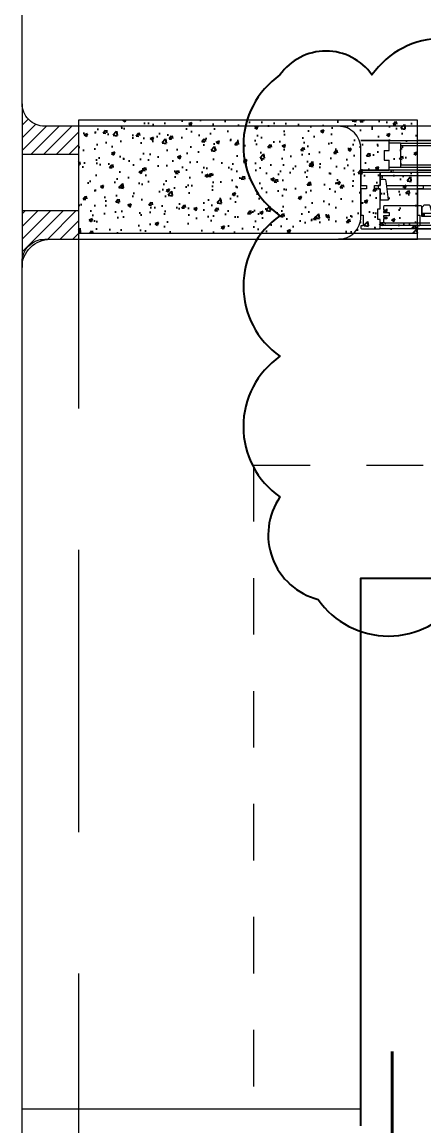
# Model space of a CAD drawing. Header units: metres. Extents: x -232 to 581, y 30 to 789.
# Drawn here: x 98.966 to 99.677, y 661.642 to 663.597 of the extents above; entities that cross this region are included whole.
import ezdxf

# ---------------------------------------------------------------- set-up
doc = ezdxf.new("R2010")
doc.units = ezdxf.units.M
doc.linetypes.add('DASHED', pattern=[0.75, 0.5, -0.25])
for name, color, linetype, lineweight in [('A-DOOR', 35, 'Continuous', 5), ('A-WALL', 250, 'Continuous', 20), ('baños', 140, 'Continuous', 0), ('Columnas', 7, 'Continuous', 18), ('MOB FIJOS', 251, 'Continuous', 0), ('PLF 01', 252, 'Continuous', 9), ('PROYECCION', 9, 'DASHED', 0), ('textos', 7, 'Continuous', 0)]:
    doc.layers.add(name, color=color, linetype=linetype, lineweight=lineweight)
doc.layers.add('HATCH', color=8, linetype='Continuous')
doc.layers.add('MOBILIARIOS', color=252, linetype='Continuous')
doc.layers.add('PISO', color=7, linetype='Continuous', lineweight=5, true_color=0xe6e6e6)
doc.styles.get("Standard").update_dxf_attribs({"font": 'arial.ttf'})

# ---------------------------------------------------------------- blocks, each defined once
blk = doc.blocks.new('Fenton Bead')
at = {"color": 7}
blk.add_lwpolyline([(2.1, 12.5, -0.341999), (0.2, 11), (0, 10.7), (0, 1), (1, 0), (18, 0), (18, 0.5), (14.7, 12.9, 0.339454), (13.2, 14), (4.1, 14, 0.341999)], format="xyb", close=True, dxfattribs=at)
blk = doc.blocks.new('27.11.2025 LN09 1ER NIVEL')
at = {"layer": 'A-DOOR', "color": 18, "true_color": 0x000000}
for p, q in [((177.6238, 97.2441), (176.3438, 97.2441)), ((176.4538, 97.214), (176.4338, 97.214)), ((176.4538, 97.214), (176.4538, 97.1711)), ((176.4538, 97.214), (176.9588, 97.214)), ((176.4538, 97.2101), (176.9388, 97.2101)), ((176.4538, 97.2101), (176.4538, 97.175)), ((176.4163, 97.1623), (176.3838, 97.1623)), ((176.3838, 97.1623), (176.3838, 97.1393)), ((177.5838, 97.1623), (176.3838, 97.1623)), ((176.4178, 97.1608), (176.4163, 97.1623)), ((176.4178, 97.1393), (176.4178, 97.1608)), ((176.4178, 97.1608), (176.4178, 97.1393)), ((176.4538, 97.1711), (176.4338, 97.1711)), ((176.9388, 97.175), (176.4538, 97.175)), ((176.9588, 97.1711), (176.4538, 97.1711)), ((176.3838, 97.1393), (176.3938, 97.1393)), ((176.3938, 97.1393), (176.3938, 97.1333)), ((176.4078, 97.1333), (176.4078, 97.1393)), ((176.4078, 97.1393), (176.4178, 97.1393)), ((176.4178, 97.1393), (176.4143, 97.1393)), ((176.4143, 97.1393), (176.4143, 97.1333)), ((177.5498, 97.1563), (176.4178, 97.1563)), ((176.4255, 97.1498), (176.4178, 97.1498)), ((176.4328, 97.1138), (176.4285, 97.147)), ((176.4295, 97.1393), (176.938, 97.1393)), ((176.3938, 97.1333), (176.3838, 97.1333)), ((176.3838, 97.1333), (176.3838, 97.0868)), ((176.4178, 97.1333), (176.4078, 97.1333)), ((176.4143, 97.1333), (176.4178, 97.1333)), ((176.4178, 97.0978), (176.4178, 97.1333)), ((176.4178, 97.1333), (176.4178, 97.1138)), ((176.4302, 97.1333), (176.9373, 97.1333)), ((176.4178, 97.1138), (176.4328, 97.1138)), ((176.4253, 97.1033), (176.4238, 97.1018)), ((176.4238, 97.1018), (176.4238, 97.096)), ((176.4903, 97.1033), (176.4253, 97.1033)), ((176.4918, 97.1018), (176.4903, 97.1033)), ((176.4918, 97.0843), (176.4918, 97.1018)), ((176.3838, 97.0868), (176.3878, 97.0868)), ((176.3878, 97.0868), (176.3878, 97.0678)), ((176.4138, 97.0788), (176.4138, 97.0978)), ((176.4138, 97.0978), (176.4178, 97.0978)), ((176.4238, 97.096), (176.4298, 97.096)), ((176.4298, 97.0933), (176.4238, 97.0933)), ((176.4238, 97.0933), (176.4238, 97.0913)), ((176.4238, 97.0913), (176.4338, 97.0913)), ((176.4338, 97.0853), (176.4238, 97.0853)), ((176.4238, 97.0853), (176.4238, 97.083)), ((176.4238, 97.083), (176.4298, 97.083)), ((176.4298, 97.0803), (176.4238, 97.0803)), ((176.4238, 97.0803), (176.4238, 97.0748)), ((176.4298, 97.096), (176.4298, 97.0933)), ((176.4298, 97.083), (176.4298, 97.0803)), ((176.4338, 97.0913), (176.4338, 97.0853)), ((176.4918, 97.0873), (176.4968, 97.0873)), ((176.4918, 97.0873), (176.4968, 97.0873)), ((176.5093, 97.0843), (176.4918, 97.0843)), ((176.3878, 97.0678), (176.3838, 97.0678)), ((176.3838, 97.0678), (176.3838, 97.0638)), ((176.3838, 97.0638), (176.3853, 97.0623)), ((176.3853, 97.0623), (176.4163, 97.0623)), ((176.4178, 97.0788), (176.4138, 97.0788)), ((176.4163, 97.0623), (176.4178, 97.0638)), ((177.5513, 97.0623), (176.4163, 97.0623)), ((176.4178, 97.0638), (176.4178, 97.0788)), ((177.5498, 97.0683), (176.4178, 97.0683)), ((176.4238, 97.0748), (176.4253, 97.0733)), ((176.4253, 97.0733), (176.5059, 97.0733)), ((177.6238, 97.0441), (176.3438, 97.0441))]:
    blk.add_line(p, q, dxfattribs=at)
at = {"layer": 'A-DOOR', "color": 18, "true_color": 0x000000, "extrusion": (0, 0, -1)}
for p, q in [((176.3838, 97.219), (177.5838, 97.219)), ((176.4251, 97.2013), (176.4338, 97.2013)), ((176.4251, 97.2013), (176.4251, 97.1839)), ((176.4251, 97.1839), (176.4338, 97.1839)), ((177.5838, 97.1661), (176.3838, 97.1661))]:
    blk.add_line(p, q, dxfattribs=at)
for points in [[(-176.4338, 97.2013), (-176.4338, 97.219), (-176.3838, 97.219)], [(-176.3838, 97.1661), (-176.4338, 97.1661), (-176.4338, 97.1839)]]:
    blk.add_lwpolyline(points, dxfattribs=at)
at = {"layer": 'A-DOOR', "color": 18, "true_color": 0x000000}
blk.add_lwpolyline([(176.4918, 97.0873), (176.4968, 97.0873), (176.4968, 97.0873), (176.4918, 97.0873)], close=True, dxfattribs=at)
blk.add_arc((176.4255, 97.1468), 0.003, 4.2891, 90.0015, dxfattribs=at)
at = {"layer": 'A-WALL', "color": 18, "true_color": 0x000000}
blk.add_lwpolyline([(175.7838, 93.0441), (175.7838, 97.0041, -0.414214), (175.8238, 97.0441), (176.3438, 97.0441, 0.414214), (176.3838, 97.0841), (176.3838, 97.2041, 0.414214), (176.3438, 97.2441), (175.8238, 97.2441, -0.414214), (175.7838, 97.2841), (175.7838, 97.6041, 0.414214), (175.7438, 97.6441), (175.5338, 97.6441)], format="xyb", dxfattribs=at)
at = {"layer": 'MOB FIJOS', "color": 18, "true_color": 0x000000}
blk.add_line((175.7838, 95.5041), (176.3836, 95.5041), dxfattribs=at)
at = {"layer": 'MOBILIARIOS', "color": 18, "true_color": 0x000000}
blk.add_lwpolyline([(176.3836, 95.4741), (176.3836, 96.4441), (178.1836, 96.4441)], dxfattribs=at)
at = {"layer": 'PROYECCION', "color": 18, "linetype": 'DASHED', "ltscale": 0.1, "true_color": 0x000000}
for q in [(176.1938, 95.5041), (178.1838, 96.6441)]:
    blk.add_line((176.1938, 96.6441), q, dxfattribs=at)
at = {"layer": 'A-DOOR', "color": 18, "true_color": 0x000000, "xscale": 0.001000000023175567, "yscale": 0.001000000023175567, "zscale": 0.001000000023175567}
blk.add_blockref('Fenton Bead', (176.4918, 97.0903), dxfattribs=at)
blk = doc.blocks.new('20.03.2026 LN 09 PRIMER NIVEL ARQ')
at = {"layer": 'HATCH'}
h = blk.add_hatch(dxfattribs=at)
h.set_pattern_fill('AR-CONC', color=1, scale=0.00032)
h.set_pattern_definition([(50, (109.59505, -7.243447), (0.058299094, -0.005100507), [0.006096, -0.067056]), (355, (109.59505, -7.24345), (-0.011277895, 0.06113819), [0.0048768, -0.053644987]), (100.451445, (109.59991, -7.24387), (0.0470212, 0.05603768), [0.005180803, -0.056988878]), (46.1842, (109.59505, -7.22719), (0.086745293, -0.013453545), [0.009144, -0.100584]), (96.63556, (109.60228, -7.22831), (0.075969323, 0.07917636), [0.00777121, -0.085483395]), (351.18415, (109.59505, -7.22719), (0.07596932, 0.07917636), [0.00731519, -0.080467114]), (21, (109.60318, -7.231255), (0.048516605, -0.032724863), [0.006096, -0.067056]), (326, (109.60318, -7.231255), (0.01977665, 0.05894015), [0.0048768, -0.0536448]), (71.451445, (109.607223, -7.23398), (0.068293254, 0.026215286), [0.005180803, -0.05698878]), (37.5, (109.595052, -7.243447), (0.000988353, 0.0270576124), [0, -0.05299456, 0, -0.0544576, 0, -0.053848]), (7.5, (109.595052, -7.243447), (0.021382292, 0.032057784), [0, -0.03104896, 0, -0.05177536, 0, -0.0205232]), (327.5, (109.576927, -7.243447), (0.0433889905, -0.001833198), [0, -0.02032, 0, -0.0633984, 0, -0.0841248]), (317.5, (109.5688, -7.243447), (0.047401338, 0.008136477), [0, -0.026416, 0, -0.04210304, 0, -0.0597408])])
h.paths.add_polyline_path([(-4.736, -56.4822), (-4.736, -56.6822), (-4.136, -56.6822), (-4.136, -56.4822)])
at = {"layer": 'PLF 01'}
h = blk.add_hatch(dxfattribs=at)
h.set_pattern_fill('LINE', color=1, scale=0.005, angle=45)
h.set_pattern_definition([(45, (109.595052, -7.243447), (-0.0112253202, 0.0112253202), [])])
h.paths.add_polyline_path([(-4.736, -56.6932), (-4.736, -56.6432), (-4.836, -56.6432), (-4.836, -56.7432, -0.414214), (-4.786, -56.6932)])
h.paths.add_polyline_path([(-4.796, -56.4932, -0.414214), (-4.836, -56.4532), (-4.836, -56.5432), (-4.736, -56.5432), (-4.736, -56.4932)])
at = {"layer": 'A-DOOR', "color": 1}
for p, q in [((-2.996, -56.4932), (-4.136, -56.4932)), ((-4.1035, -56.575), (-4.136, -56.575)), ((-4.136, -56.575), (-4.136, -56.598)), ((-3.036, -56.575), (-4.136, -56.575)), ((-4.136, -56.598), (-4.126, -56.598)), ((-4.126, -56.598), (-4.126, -56.604)), ((-4.126, -56.604), (-4.136, -56.604)), ((-4.136, -56.604), (-4.136, -56.6505)), ((-4.136, -56.6505), (-4.132, -56.6505)), ((-4.132, -56.6505), (-4.132, -56.6695)), ((-4.132, -56.6695), (-4.136, -56.6695)), ((-4.136, -56.6695), (-4.136, -56.6735)), ((-4.136, -56.6735), (-4.1345, -56.675)), ((-4.1345, -56.675), (-4.1035, -56.675)), ((-2.996, -56.6932), (-4.176, -56.6932))]:
    blk.add_line(p, q, dxfattribs=at)
at = {"layer": 'A-DOOR', "color": 1, "extrusion": (0, 0, -1)}
for p, q in [((-4.136, -56.5182), (-3.036, -56.5182)), ((-3.036, -56.5712), (-4.136, -56.5712))]:
    blk.add_line(p, q, dxfattribs=at)
for points in [[(4.086, -56.536), (4.086, -56.5182), (4.136, -56.5182)], [(4.136, -56.5712), (4.086, -56.5712), (4.086, -56.5534)]]:
    blk.add_lwpolyline(points, dxfattribs=at)
at = {"layer": 'A-WALL', "color": 1}
for p, q in [((-4.836, -56.4532), (-4.836, -56.7432)), ((-4.736, -56.6822), (-4.736, -56.6932))]:
    blk.add_line(p, q, dxfattribs=at)
for points in [[(-4.836, -56.4532), (-4.836, -56.1332)], [(-4.736, -56.5432), (-4.836, -56.5432)], [(-4.736, -56.6432), (-4.836, -56.6432)], [(-4.736, -56.6932), (-4.136, -56.6932), (-4.136, -56.6822)], [(-4.836, -60.9632), (-4.836, -56.7432)]]:
    blk.add_lwpolyline(points, dxfattribs=at)
for points in [[(-4.736, -56.4932), (-4.796, -56.4932, -0.414214), (-4.836, -56.4532)], [(-4.836, -56.7432, -0.414214), (-4.786, -56.6932), (-4.736, -56.6932)]]:
    blk.add_lwpolyline(points, format="xyb", dxfattribs=at)
at = {"layer": 'Columnas', "color": 1}
blk.add_lwpolyline([(-4.736, -56.4822), (-4.736, -56.6822), (-4.136, -56.6822), (-4.136, -56.4822)], close=True, dxfattribs=at)
at = {"layer": 'MOB FIJOS', "color": 1}
blk.add_line((-4.836, -58.2332), (-4.2361, -58.2332), dxfattribs=at)
at = {"layer": 'MOBILIARIOS', "color": 1}
blk.add_lwpolyline([(-4.2361, -58.2632), (-4.2361, -57.2932), (-2.436, -57.2932)], dxfattribs=at)
at = {"layer": 'PISO', "color": 1, "linetype": 'DASHED'}
blk.add_line((-4.736, -56.4932), (-4.736, -62.4932), dxfattribs=at)
at = {"layer": 'PROYECCION', "color": 1, "linetype": 'DASHED', "ltscale": 0.1}
for q in [(-4.426, -58.2332), (-2.436, -57.0932)]:
    blk.add_line((-4.426, -57.0932), q, dxfattribs=at)
at = {"layer": 'baños', "color": 1, "linetype": 'Continuous'}
for tag, p in [('MODELNUMBER', (-12.0611, -62.0707)), ('MATERIAL', (-12.0611, -62.0709)), ('PRODUCT', (-12.0611, -62.0708)), ('TRADENAME', (-12.0611, -62.0708))]:
    blk.add_attdef(tag, p, '', height=0.0000254, rotation=359.9999, dxfattribs=at)
at = {"layer": 'textos', "color": 1, "insert": (-4.3482, -58.3262), "char_height": 0.195, "width": 3.404877, "attachment_point": 7}
blk.add_mtext('{\\Fromans|c0; LAUNDRY}', dxfattribs=at)

msp = doc.modelspace()

# ---------------------------------------------------------------- linework, layer by layer
at = {"color": 6}
msp.add_lwpolyline([(99.4224, 663.5033, 0.520567), (99.4224, 663.2542, 0.520567), (99.4224, 663.0052, 0.520567), (99.4224, 662.7561, 0.520567), (99.49, 662.5747, 0.520567), (99.7391, 662.5747, 0.520567), (99.9882, 662.5747, 0.520567), (100.2373, 662.5747, 0.520567), (100.4863, 662.5747, 0.520567), (100.7354, 662.5747, 0.520567), (100.9414, 662.6177, 0.520567), (100.9414, 662.8668, 0.520567), (100.9414, 663.1159, 0.520567), (100.9414, 663.3649, 0.520567), (100.8307, 663.5033, 0.520567), (100.5817, 663.5033, 0.520567), (100.3326, 663.5033, 0.520567), (100.0835, 663.5033, 0.520567), (99.8344, 663.5033, 0.520567), (99.5853, 663.5033, 0.520567)], format="xyb", close=True, dxfattribs=at)

# ---------------------------------------------------------------- block references
at = {"color": 1}
for name, p in [('20.03.2026 LN 09 PRIMER NIVEL ARQ', (103.8018, 719.9057)), ('27.11.2025 LN09 1ER NIVEL', (-76.818, 566.1684))]:
    msp.add_blockref(name, p, dxfattribs=at)

doc.saveas('drawing.dxf')
